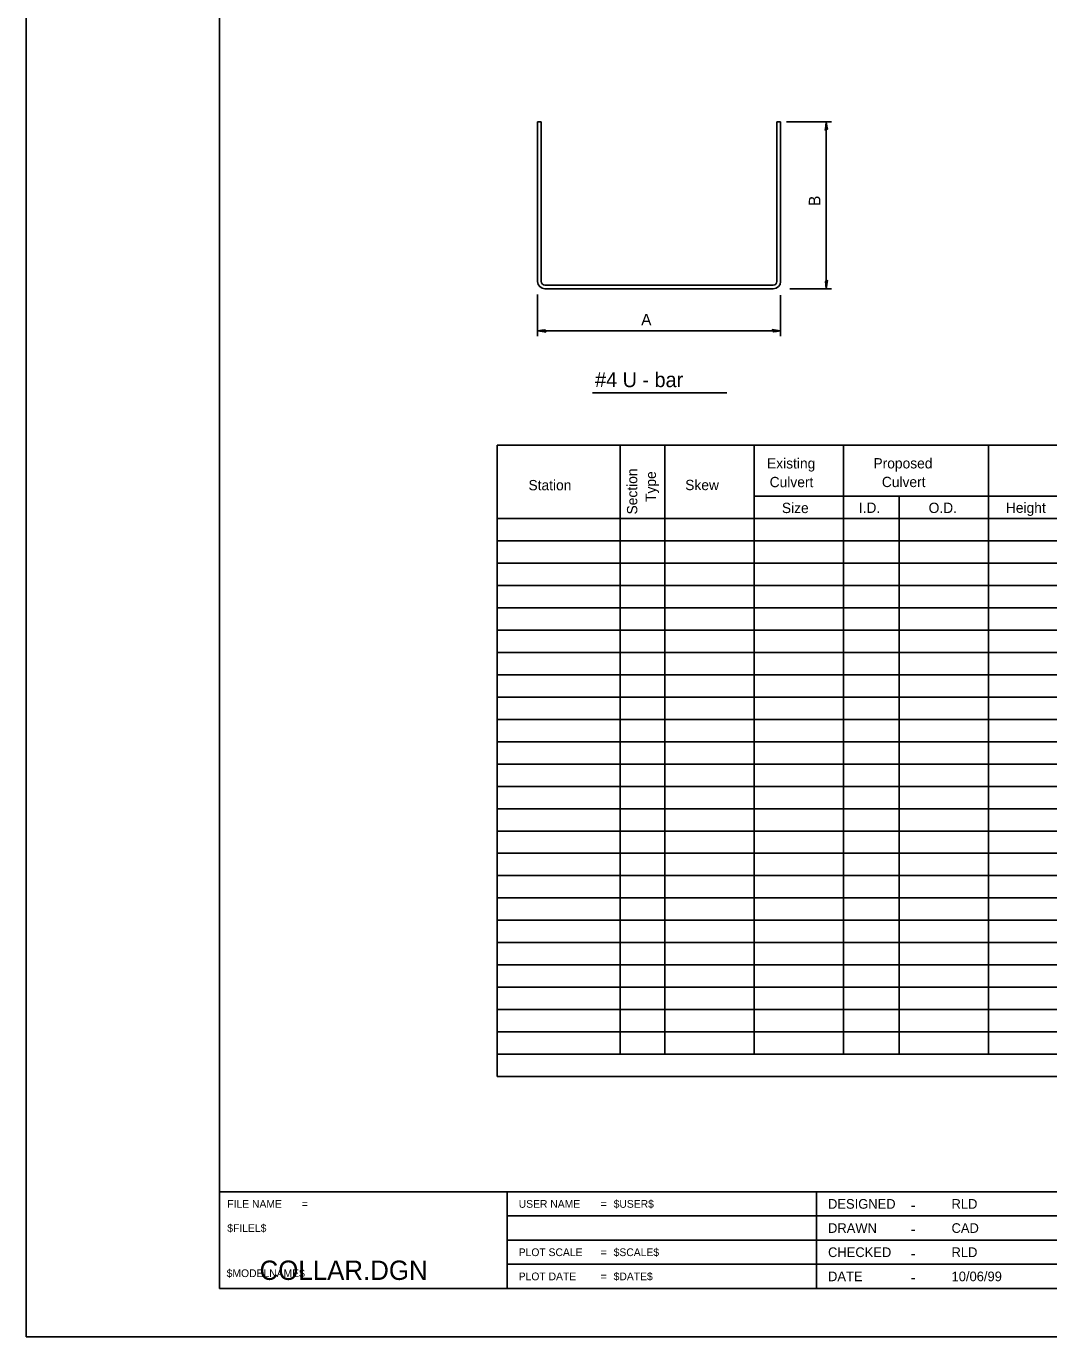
# Model space of a CAD drawing. Extents: x 53821 to 55221, y 43104 to 43593.
# Drawn here: x 54540.8 to 54752.4, y 43103.6 to 43374.8 of the extents above; entities that cross this region are included whole.
import ezdxf

# ---------------------------------------------------------------- set-up
doc = ezdxf.new("R2010")
doc.units = 0
for name, color, linetype in [('Design_EX_Roadway Dimensions', 7, 'Continuous'), ('Design_EX_Roadway Notes', 7, 'Continuous'), ('Level 48', 7, 'Continuous'), ('Sheets_50 Reference Boundary', 7, 'Continuous'), ('Sheets_General Details', 7, 'Continuous'), ('Sheets_Printer Plotting Border', 7, 'Continuous'), ('Topo_Building', 7, 'Continuous')]:
    doc.layers.add(name, color=color, linetype=linetype)

msp = doc.modelspace()

# ---------------------------------------------------------------- linework, layer by layer
at = {"layer": 'Design_EX_Roadway Dimensions'}
for p, q in [((54698.11, 43354.97), (54707.41, 43354.97)), ((54706.34, 43320.46), (54706.34, 43354.97)), ((54646.62, 43319.25), (54646.62, 43310.68)), ((54696.88, 43319.13), (54696.88, 43310.68)), ((54698.78, 43320.46), (54707.41, 43320.46)), ((54646.62, 43311.75), (54696.88, 43311.75))]:
    msp.add_line(p, q, dxfattribs=at)
for points in [[(54706.32, 43353.42), (54706.55, 43353.47), (54706.45, 43354.13), (54706.34, 43354.97), (54706.22, 43354.07), (54706.08, 43353.28), (54706.32, 43353.42), (54706.47, 43353.49), (54706.34, 43354.4), (54706.17, 43353.4), (54706.36, 43353.55), (54706.34, 43353.97), (54706.28, 43353.57)], [(54706.37, 43322.01), (54706.14, 43321.96), (54706.24, 43321.3), (54706.34, 43320.46), (54706.47, 43321.36), (54706.61, 43322.15), (54706.37, 43322.01), (54706.21, 43321.94), (54706.35, 43321.03), (54706.52, 43322.03), (54706.32, 43321.88), (54706.35, 43321.46), (54706.41, 43321.86)], [(54648.18, 43311.72), (54648.12, 43311.96), (54647.47, 43311.86), (54646.62, 43311.75), (54647.52, 43311.62), (54648.31, 43311.48), (54648.18, 43311.72), (54648.11, 43311.88), (54647.19, 43311.74), (54648.19, 43311.57), (54648.04, 43311.76), (54647.62, 43311.74), (54648.03, 43311.68)], [(54695.33, 43311.77), (54695.38, 43311.54), (54696.04, 43311.64), (54696.88, 43311.75), (54695.98, 43311.87), (54695.19, 43312.01), (54695.33, 43311.77), (54695.4, 43311.61), (54696.31, 43311.75), (54695.31, 43311.92), (54695.46, 43311.72), (54695.88, 43311.75), (54695.47, 43311.81)]]:
    msp.add_lwpolyline(points, dxfattribs=at)
at = {"layer": 'Design_EX_Roadway Notes'}
for p, q in [((54638.27, 43288.1), (54638.27, 43226.74)), ((54638.27, 43288.1), (54961.6, 43288.1)), ((54663.67, 43226.74), (54663.67, 43288.1)), ((54672.91, 43226.74), (54672.91, 43288.1)), ((54691.39, 43226.74), (54691.39, 43288.1)), ((54709.86, 43226.74), (54709.86, 43288.1)), ((54739.89, 43226.74), (54739.89, 43288.1)), ((54691.39, 43277.54), (54898.25, 43277.54)), ((54721.41, 43226.74), (54721.41, 43277.54)), ((54638.27, 43272.93), (54961.6, 43272.93)), ((54638.27, 43268.31), (54961.6, 43268.31)), ((54638.27, 43263.69), (54961.6, 43263.69)), ((54638.27, 43259.07), (54961.6, 43259.07)), ((54638.27, 43254.45), (54961.6, 43254.45)), ((54638.27, 43249.83), (54961.6, 43249.83)), ((54638.27, 43245.21), (54961.6, 43245.21)), ((54638.27, 43240.59), (54961.6, 43240.59)), ((54638.27, 43235.97), (54961.6, 43235.97)), ((54638.27, 43231.36), (54961.6, 43231.36)), ((54638.27, 43226.74), (54961.6, 43226.74)), ((54638.27, 43226.74), (54638.27, 43157.45)), ((54663.67, 43180.54), (54663.67, 43226.74)), ((54672.91, 43180.54), (54672.91, 43226.74)), ((54691.39, 43180.54), (54691.39, 43226.74)), ((54709.86, 43180.54), (54709.86, 43226.74)), ((54721.41, 43180.54), (54721.41, 43226.74)), ((54739.89, 43180.54), (54739.89, 43226.74)), ((54638.27, 43222.12), (54961.6, 43222.12)), ((54638.27, 43217.5), (54961.6, 43217.5)), ((54638.27, 43212.88), (54961.6, 43212.88)), ((54638.27, 43208.26), (54961.6, 43208.26)), ((54638.27, 43203.64), (54961.6, 43203.64)), ((54638.27, 43199.02), (54961.6, 43199.02)), ((54638.27, 43194.4), (54961.6, 43194.4)), ((54638.27, 43189.78), (54961.6, 43189.78)), ((54638.27, 43185.17), (54961.6, 43185.17)), ((54638.27, 43180.54), (54961.6, 43180.54)), ((54663.67, 43162.07), (54663.67, 43180.54)), ((54672.91, 43162.07), (54672.91, 43180.54)), ((54691.39, 43162.07), (54691.39, 43180.54)), ((54709.86, 43162.07), (54709.86, 43180.54)), ((54721.41, 43162.07), (54721.41, 43180.54)), ((54739.89, 43162.07), (54739.89, 43180.54)), ((54638.27, 43175.93), (54961.6, 43175.93)), ((54638.27, 43171.31), (54961.6, 43171.31)), ((54638.27, 43166.69), (54961.6, 43166.69)), ((54638.27, 43162.07), (54961.6, 43162.07)), ((54638.27, 43157.45), (54961.6, 43157.45))]:
    msp.add_line(p, q, dxfattribs=at)
at = {"layer": 'Level 48'}
msp.add_lwpolyline([(54540.81, 43543.6), (55220.81, 43543.6), (55220.81, 43103.6), (54540.81, 43103.6)], close=True, dxfattribs=at)
at = {"layer": 'Sheets_50 Reference Boundary'}
msp.add_lwpolyline([(54580.81, 43533.6), (55210.81, 43533.6), (55210.81, 43133.6), (54580.81, 43133.6)], close=True, dxfattribs=at)
at = {"layer": 'Sheets_General Details'}
for p, q in [((54540.81, 43543.6), (54540.81, 43103.6)), ((54657.98, 43298.91), (54685.76, 43298.91)), ((54580.81, 43133.6), (55210.81, 43133.6)), ((54640.3, 43133.6), (54640.3, 43113.6)), ((54704.3, 43133.6), (54704.3, 43113.6)), ((54640.3, 43128.6), (54824.3, 43128.6)), ((54640.3, 43123.6), (54824.3, 43123.6)), ((54640.3, 43118.6), (54824.3, 43118.6)), ((55220.81, 43103.6), (54540.81, 43103.6))]:
    msp.add_line(p, q, dxfattribs=at)
msp.add_lwpolyline([(54580.81, 43533.6), (55210.81, 43533.6), (55210.81, 43113.6), (54580.81, 43113.6)], close=True, dxfattribs=at)
at = {"layer": 'Sheets_Printer Plotting Border'}
msp.add_lwpolyline([(54540.81, 43103.6), (55220.81, 43103.6), (55220.81, 43543.6), (54540.81, 43543.6)], close=True, dxfattribs=at)
at = {"layer": 'Topo_Building'}
for p, q in [((54646.62, 43321.96), (54646.62, 43354.97)), ((54646.62, 43354.97), (54647.38, 43354.97)), ((54647.38, 43321.96), (54647.38, 43354.97)), ((54696.13, 43321.96), (54696.13, 43354.97)), ((54696.88, 43354.97), (54696.13, 43354.97)), ((54696.88, 43321.96), (54696.88, 43354.97)), ((54648.13, 43321.21), (54695.37, 43321.21)), ((54648.13, 43320.46), (54695.37, 43320.46))]:
    msp.add_line(p, q, dxfattribs=at)
for centre, radius, start, end in [((54648.13, 43321.96), 1.51, 180, 270), ((54648.13, 43321.96), 0.754, 180, 270), ((54695.37, 43321.96), 0.754, 270, 0), ((54695.37, 43321.96), 1.51, 270, 0)]:
    msp.add_arc(centre, radius, start, end, dxfattribs=at)

# ---------------------------------------------------------------- texts
at = {"layer": 'Design_EX_Roadway Dimensions'}
msp.add_text('B', height=2.4, rotation=90, dxfattribs=at).set_placement((54705.12, 43337.59))
msp.add_text('A', height=2.4, dxfattribs=at).set_placement((54668.03, 43312.87))
at = {"layer": 'Design_EX_Roadway Notes'}
for s, p in [('Section', (54667.23, 43273.76)), ('Type', (54671.1, 43276.35))]:
    msp.add_text(s, height=2.133, rotation=90, dxfattribs=at).set_placement(p)
for s, p in [('Existing', (54694.07, 43283.27)), ('Proposed', (54716.09, 43283.28)), ('Station', (54644.72, 43278.76)), ('Skew', (54677.15, 43278.79)), ('Culvert', (54694.62, 43279.4)), ('Culvert', (54717.83, 43279.42)), ('Size', (54697.15, 43274.04)), ('I.D.', (54713.06, 43274.08)), ('O.D.', (54727.51, 43274.06)), ('Height', (54743.49, 43274.09))]:
    msp.add_text(s, height=2.133, dxfattribs=at).set_placement(p)
at = {"layer": 'Sheets_General Details'}
for s, height, p in [('#4 U - bar', 3.065, (54658.5, 43300.1)), ('DESIGNED', 2, (54706.7, 43130.1)), ('RLD', 2, (54732.25, 43130.1)), ('-', 2.4, (54723.78, 43129.7)), ('DRAWN', 2, (54706.7, 43125.1)), ('-', 2.4, (54723.78, 43124.7)), ('CAD', 2, (54732.25, 43125.1)), ('CHECKED', 2, (54706.7, 43120.1)), ('-', 2.4, (54723.78, 43119.7)), ('RLD', 2, (54732.25, 43120.1)), ('COLLAR.DGN', 4, (54589.09, 43115.37)), ('DATE', 2, (54706.7, 43115.1)), ('-', 2.4, (54723.78, 43114.7)), ('10/06/99    ', 2, (54732.25, 43115.1))]:
    msp.add_text(s, height=height, dxfattribs=at).set_placement(p)
for s, p in [('FILE NAME', (54582.41, 43130.3)), ('=', (54597.86, 43130.3)), ('USER NAME', (54642.7, 43130.3)), ('=', (54659.65, 43130.3)), ('$USER$', (54662.34, 43130.3)), ('$FILEL$', (54582.41, 43125.3)), ('PLOT SCALE', (54642.7, 43120.3)), ('=', (54659.65, 43120.3)), ('$SCALE$', (54662.34, 43120.3)), ('$MODELNAME$', (54582.28, 43115.96)), ('PLOT DATE', (54642.7, 43115.3)), ('=', (54659.65, 43115.3)), ('$DATE$', (54662.34, 43115.3))]:
    msp.add_text(s, height=1.6, rotation=360, dxfattribs=at).set_placement(p)

doc.saveas('drawing.dxf')
